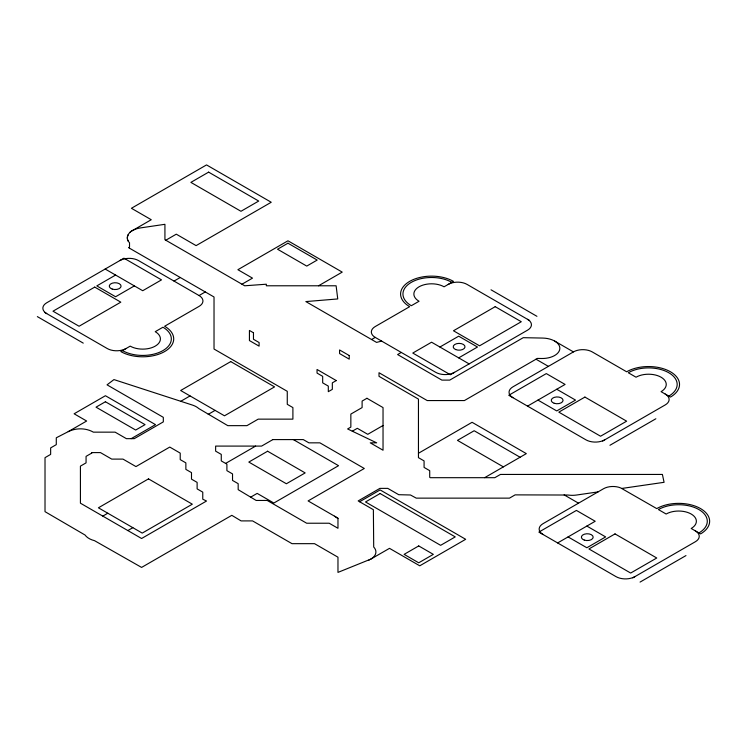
<?xml version="1.0" encoding="UTF-8"?>
<svg xmlns="http://www.w3.org/2000/svg" width="747" height="747" viewBox="0 0 747 747"><rect width="100%" height="100%" fill="white"/><g stroke="black" fill="none" stroke-linecap="round" stroke-linejoin="round"><path stroke-width="1.12" d="M127.298 237.565L127.307 238.069M127.345 237.06L127.429 236.566M127.55 236.071L127.718 235.576M127.924 235.09L128.176 234.614M130.025 232.345L130.501 231.934M131.014 231.533L131.565 231.14M132.144 230.767L151.249 219.721L131.425 208.282L206.536 164.91L271.226 202.26L196.106 245.623L176.283 234.175L165.797 240.235M115.598 275.055L96.821 285.896L115.598 296.746L134.376 285.896M174.023 281.077L180.242 277.482M119.772 260.6A13.278 7.666 0 0 1 138.55 260.6L199.057 295.541L205.285 291.946M241.972 284.215L252.495 278.136L237.891 269.704L287.968 240.795L342.219 272.113L318.539 285.784M68.22 431.654L86.643 421.019L74.121 413.791L105.42 395.723L155.497 424.632L131.201 438.657M180.765 401.288L190.046 395.929M208.226 414.352L215.089 410.383M371.558 339.512L375.227 337.392L435.734 372.333A13.278 7.666 0 0 0 454.521 372.333M102.806 516.112L107.811 513.217M401.279 352.435L397.609 354.554L441.879 380.111L449.741 380.111L523.245 337.681L542.77 338.074A17.704 10.225 0 0 1 553.844 340.623L555.096 341.323A17.704 10.225 0 0 1 558.242 352.537A17.704 10.225 0 0 1 541.51 358.504L537.392 358.42L464.41 400.56L427.209 400.56L379.009 372.725L379.009 376.339L418.451 399.113L418.451 457.659L424.081 460.908L424.081 467.417L429.712 470.666L429.712 477.324L430.309 477.688L494.813 477.688L500.453 474.438L662.393 474.438L664.083 482.31L621.784 488.454M225.622 463.42L255.633 446.09M439.908 347.028L458.695 336.187L477.473 347.028L458.695 357.869M127.84 530.566L132.845 527.671M352.304 431.196L357.327 428.302L367.757 434.324L383.034 425.501M250.665 497.147L257.164 493.393L273.86 503.03L338.54 465.689L293.338 439.591M668.789 396.115A28.619 16.527 0 0 0 668.789 372.744A28.619 16.527 0 0 0 628.311 372.744L636.033 377.207A17.704 10.225 0 0 1 661.067 377.207A17.704 10.225 0 0 1 661.067 391.661L670.461 397.077A30.982 17.891 0 0 0 670.461 371.782A30.982 17.891 0 0 0 626.64 371.782L592.212 351.902A13.278 7.666 0 0 0 573.435 351.902L512.928 386.843A13.278 7.666 0 0 0 512.928 397.684M418.451 453.27L472.076 422.307L526.327 453.625L484.644 477.688M334.581 516.205L337.971 518.586M359.615 501.751L380.12 489.92L465.67 539.306L419.758 565.806L389.504 548.345L370.176 559.475M527.531 406.116L565.087 384.434L546.309 373.593L508.754 395.275L585.956 439.843A13.278 7.666 0 0 0 604.734 439.843M602.652 441.047L665.241 404.911A13.278 7.666 0 0 0 665.241 394.071M609.954 445.268L655.857 418.768M557.645 542.938L595.2 521.257L576.423 510.416L538.867 532.097L616.07 576.665A13.278 7.666 0 0 0 634.847 576.665M632.765 577.87L695.354 541.734A13.278 7.666 0 0 0 695.354 530.893M640.067 582.09L685.97 555.581M369.532 559.811L368.841 560.119M381.661 341.108L376.553 342.397L305.859 301.583L337.747 298.94L336.113 285.784L266.334 285.784L266.334 284.215L244.699 285.784L164.928 239.731L164.928 224.305L140.604 227.891A17.704 10.225 0 0 0 133.041 230.253C128.167 232.093 125.02 238.844 129.52 242.747L129.52 247.089L128.568 247.649L129.52 248.2M598.039 491.909L576.572 495.028A17.704 10.225 0 0 1 567.972 495.028L515.113 494.878L509.482 498.137L416.247 498.137L410.476 494.99L398.73 494.701L387.777 488.379L379.906 488.379L358.177 500.92L373.379 509.697L373.705 547.019A17.704 10.225 0 0 1 370.895 559.083L337.971 572.398L337.971 557.197L314.534 543.667L292.002 543.667L252.57 520.902L241.094 520.902L231.813 515.327L141.594 567.421L94.533 540.669A17.704 10.225 0 0 1 85.093 535.057L45.016 511.658L45.016 457.659L50.647 454.4L50.647 447.901L56.286 444.642L56.286 437.789L68.603 431.458C76.297 427.826 85.933 427.891 93.375 432.149L115.122 432.149L126.392 438.657L134.264 438.657L163.322 421.878L163.322 417.34L107.045 384.845L113.946 379.588L192.474 405.089A17.704 10.225 0 0 1 198.721 408.506L227.798 425.65L246.93 425.65L258.201 419.142L292.899 419.142L292.899 407.582L287.268 404.323L287.268 391.316L214.025 349.036L214.025 296.989L129.52 248.209M491.031 289.808L536.934 316.317M529.632 320.528L467.034 284.392A13.278 7.666 0 0 0 448.256 284.392M554.657 341.062L573.435 351.902M536.019 359.214L548.401 366.366M556.748 389.252L575.526 400.093L556.748 410.934L537.961 400.093M469.125 363.901L431.57 342.21L412.783 353.051L450.348 374.742L527.55 330.165A13.278 7.666 0 0 0 527.55 319.324M520.071 457.239L474.168 430.739L457.472 440.375L503.375 466.875M564.134 494.878L578.514 503.179M586.862 526.075L605.64 536.916L586.862 547.756L568.084 536.916M105.159 269.032L142.724 290.723L161.501 279.873L123.946 258.191L46.744 302.768A13.278 7.666 0 0 0 46.744 313.609M44.652 312.405L107.251 348.541A13.278 7.666 0 0 0 126.028 348.541M37.35 316.616L83.253 343.125M128.204 241.02L127.952 240.543M127.737 240.048L127.56 239.563M127.438 239.068L127.345 238.564M122.48 350.586A28.619 16.527 0 0 0 162.958 350.586A28.619 16.527 0 0 0 162.958 327.223L155.236 331.677A17.704 10.225 0 0 1 155.236 346.132A17.704 10.225 0 0 1 130.202 346.132L120.809 351.557A30.982 17.891 0 0 0 164.629 351.557A30.982 17.891 0 0 0 164.629 326.252L199.057 306.382A13.278 7.666 0 0 0 199.057 295.541M698.903 532.938A28.619 16.527 0 0 0 698.903 509.566A28.619 16.527 0 0 0 658.424 509.566L666.147 514.029A17.704 10.225 0 0 1 691.19 514.029A17.704 10.225 0 0 1 691.19 528.484L700.574 533.9A30.982 17.891 0 0 0 700.574 508.604A30.982 17.891 0 0 0 656.753 508.604L620.748 487.95A13.278 7.666 0 0 0 603.548 488.725L543.041 523.666A13.278 7.666 0 0 0 543.041 534.507M451.804 282.338A28.619 16.527 0 0 0 411.326 282.338A28.619 16.527 0 0 0 411.326 305.71L419.048 301.256A17.704 10.225 0 0 1 419.048 286.801A17.704 10.225 0 0 1 444.082 286.801L453.476 281.376A30.982 17.891 0 0 0 409.655 281.376A30.982 17.891 0 0 0 409.655 306.672L375.227 326.551A13.278 7.666 0 0 0 375.227 337.392M208.628 172.137L190.887 182.38L240.964 211.289L258.705 201.055L208.628 172.137M94.729 287.1L53 311.2L79.079 326.252L120.809 302.161L94.729 287.1M287.968 243.205L277.539 249.227L306.746 266.091L317.186 260.068L287.968 243.205M105.42 401.746L96.027 407.162L135.674 430.048L145.058 424.632L105.42 401.746M230.739 361.595L180.662 390.504L224.483 415.808L274.56 386.89L230.739 361.595M91.694 453.112L86.064 456.37L86.064 462.869L80.424 466.128L80.424 503.189L141.594 538.503L206.527 501.022L202.764 499.22L202.764 492.142L197.124 488.893L197.124 482.385L191.493 479.135L191.493 472.627L185.863 469.377L185.863 462.869L180.223 459.62L180.223 453.112L169.765 447.07L135.963 466.586L122.994 459.106L111.723 459.106L100.462 452.598L91.694 452.598L91.694 453.112M148.494 478.883L98.417 507.801L142.238 533.097L192.315 504.188L148.494 478.883M336.271 380.578L332.331 382.847L332.331 389.355L328.307 391.68L328.307 386.096L322.676 382.847L322.676 376.339L317.045 373.089L317.045 369.476L336.271 380.578M495.205 306.672L453.476 330.772L479.555 345.824L521.285 321.733L495.205 306.672M272.87 439.591L261.599 446.09L215.631 446.09L215.631 451.151L221.271 454.4L221.271 460.908L226.901 464.158L226.901 470.666L232.532 473.915L232.532 480.424L238.172 483.673L238.172 489.658L256.174 500.453L267.23 500.453L306.672 523.227L329.203 523.227L337.971 528.288L337.971 518.166L308.1 500.92L364.293 468.481L319.912 442.84L308.903 442.84L303.273 439.591L272.87 439.591M267.603 451.225L248.816 462.066L286.381 483.757L305.159 472.916L267.603 451.225M366.936 398.282L362.108 401.074L362.108 407.582L350.847 414.081L350.847 427.097L347.616 428.955L376.656 442.84L370.251 442.84L383.034 450.226L383.034 407.582L366.936 398.282M380.12 493.534L365.516 501.965L440.627 545.329L455.231 536.897L380.12 493.534M584.91 397.077L558.831 412.139L600.56 436.229L626.64 421.177L584.91 397.077M418.722 545.936L404.118 554.367L418.722 562.799L433.325 554.367L418.722 545.936M615.024 533.9L588.944 548.961L630.673 573.052L656.753 558L615.024 533.9M349.232 355.535L339.577 349.96L339.577 353.574L349.232 359.148L349.232 355.535M253.466 332.77L249.433 330.445L249.433 340.567L259.097 346.141L259.097 342.528L253.466 339.278L253.466 332.77M112.227 289.089A5.901 3.408 0 0 0 121.079 286.138A5.901 3.408 0 0 0 112.227 283.188A5.901 3.408 0 0 0 112.227 289.089M554.209 403.287A5.901 3.408 0 0 0 563.061 400.336A5.901 3.408 0 0 0 554.209 397.385A5.901 3.408 0 0 0 554.209 403.287M584.322 540.109A5.901 3.408 0 0 0 593.174 537.158A5.901 3.408 0 0 0 584.322 534.208A5.901 3.408 0 0 0 584.322 540.109M455.67 349.559A5.901 3.408 0 0 0 464.979 347.122A5.901 3.408 0 0 0 456.669 343.685A5.901 3.408 0 0 0 455.67 349.559"/></g></svg>
